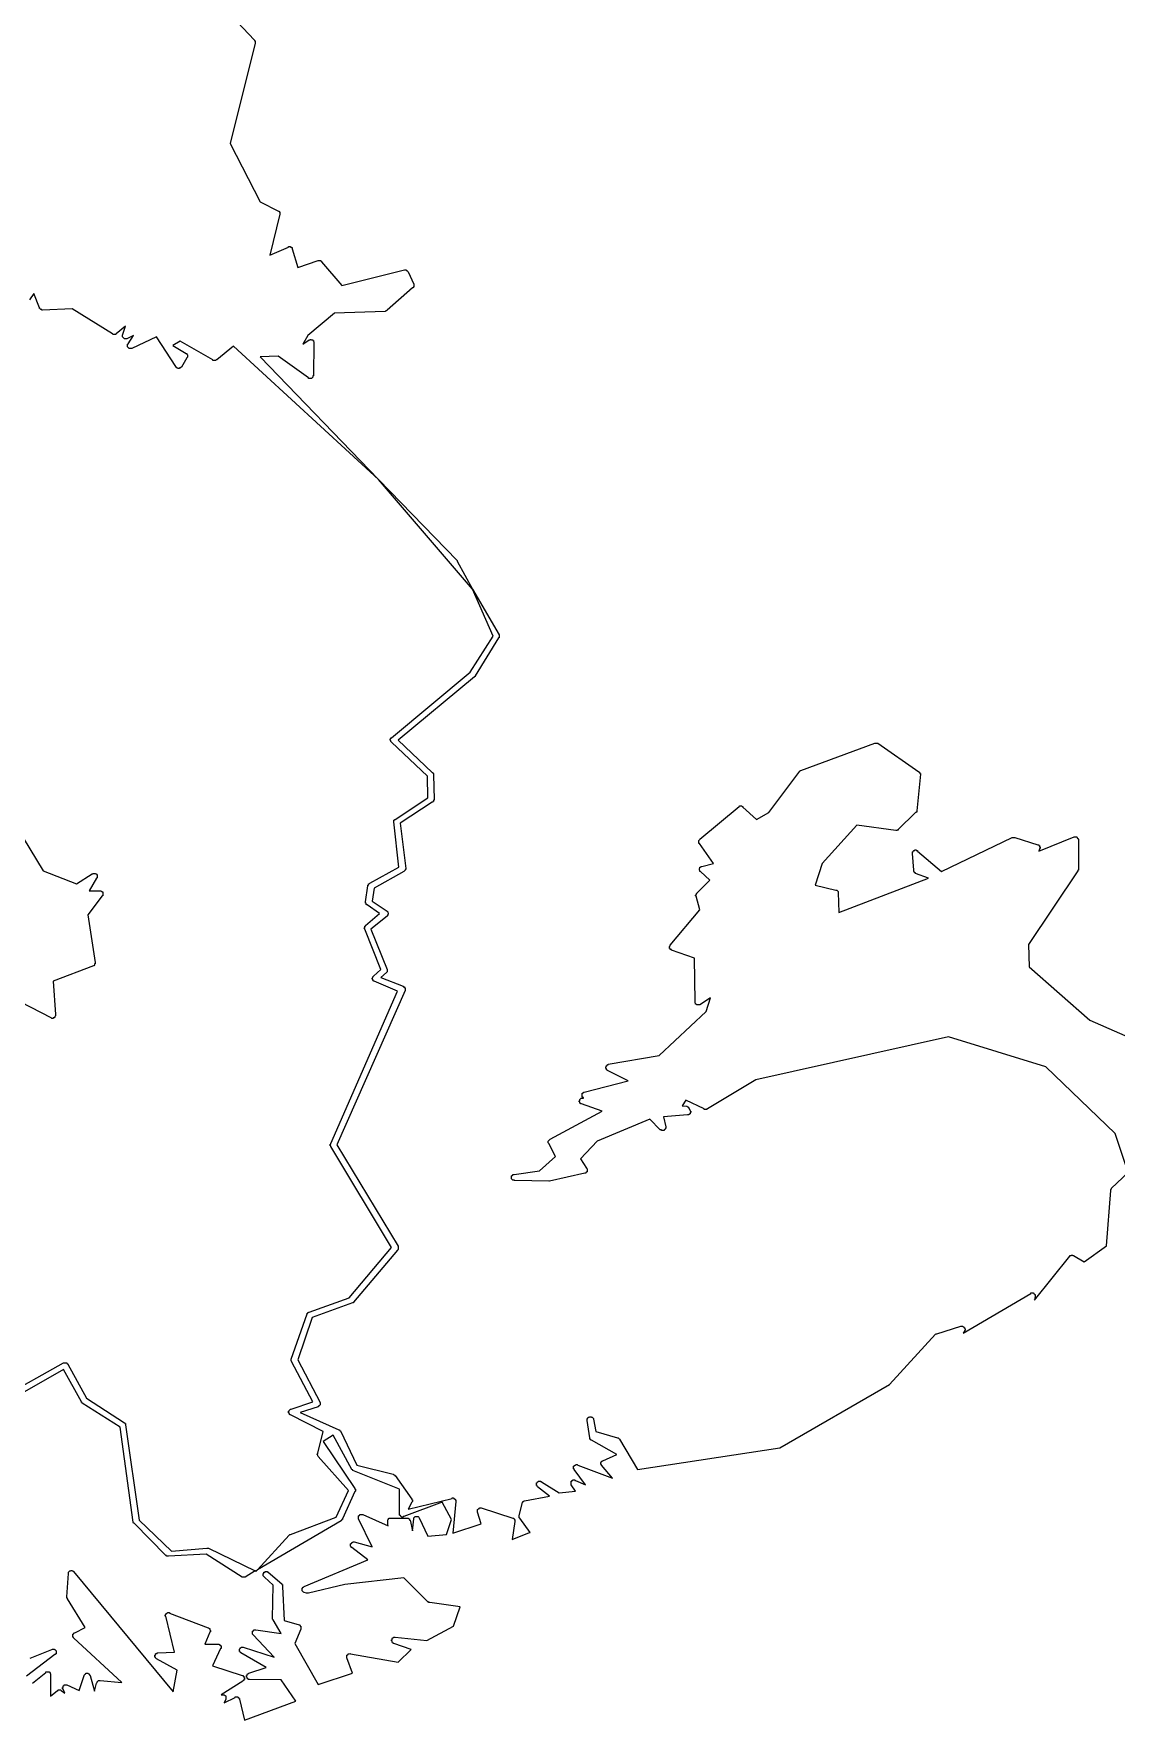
# Model space of a CAD drawing. Header units: metres. Extents: x 12 to 388, y 12 to 220.
# Drawn here: x 225.51 to 242.98, y 34.91 to 62.13 of the extents above; entities that cross this region are included whole.
import ezdxf

# ---------------------------------------------------------------- set-up
doc = ezdxf.new("R2010")
doc.units = ezdxf.units.M

msp = doc.modelspace()

# ---------------------------------------------------------------- linework, layer by layer
for points in [[(228.61, 62.52), (229.07, 62.03), (229.07, 62.02), (229.08, 62.02), (229.08, 62.01), (229.08, 62), (229.08, 61.99), (229.08, 61.98), (228.68, 60.36), (229.16, 59.42), (229.46, 59.27), (229.47, 59.27), (229.47, 59.26), (229.48, 59.26), (229.48, 59.25), (229.48, 59.24), (229.48, 59.23), (229.48, 59.22), (229.32, 58.56), (229.62, 58.69), (229.62, 58.7), (229.63, 58.7), (229.64, 58.7), (229.65, 58.7), (229.65, 58.69), (229.66, 58.69), (229.67, 58.69), (229.67, 58.68), (229.68, 58.68), (229.68, 58.67), (229.68, 58.66), (229.77, 58.36), (230.1, 58.47), (230.11, 58.47), (230.12, 58.47), (230.13, 58.47), (230.14, 58.47), (230.14, 58.46), (230.15, 58.46), (230.15, 58.45), (230.48, 58.07), (231.49, 58.32), (231.5, 58.32), (231.51, 58.32), (231.52, 58.32), (231.52, 58.31), (231.53, 58.31), (231.54, 58.3), (231.55, 58.29), (231.64, 58.09), (231.64, 58.08), (231.64, 58.07), (231.64, 58.06), (231.64, 58.05), (231.64, 58.04), (231.63, 58.04), (231.63, 58.03), (231.62, 58.03), (231.21, 57.67), (231.2, 57.66), (231.19, 57.66), (231.18, 57.65), (230.36, 57.62), (229.93, 57.26), (229.85, 57.12), (229.95, 57.19), (229.96, 57.19), (229.97, 57.19), (229.97, 57.2), (229.98, 57.2), (229.99, 57.19), (230, 57.19), (230.01, 57.19), (230.01, 57.18), (230.02, 57.18), (230.02, 57.17), (230.03, 57.16), (230.03, 57.15), (230.03, 57.14), (230.02, 56.62), (230.02, 56.61), (230.01, 56.61), (230.01, 56.6), (230.01, 56.59), (230, 56.58), (229.99, 56.57), (229.98, 56.57), (229.97, 56.57), (229.96, 56.57), (229.95, 56.57), (229.94, 56.57), (229.94, 56.58), (229.45, 56.93), (229.16, 56.92), (231.07, 54.94), (232.34, 53.63), (232.34, 53.62), (232.59, 53.17), (233.02, 52.43), (233.02, 52.42), (233.02, 52.41), (233.02, 52.4), (233.02, 52.39), (233.02, 52.38), (233.01, 52.38), (232.63, 51.77), (232.63, 51.76), (232.62, 51.75), (231.39, 50.73), (231.94, 50.21), (231.95, 50.21), (231.95, 50.2), (231.96, 50.19), (231.96, 50.18), (231.96, 50.17), (231.97, 49.77), (231.97, 49.76), (231.96, 49.76), (231.96, 49.75), (231.96, 49.74), (231.95, 49.74), (231.95, 49.73), (231.94, 49.73), (231.42, 49.39), (231.51, 48.66), (231.51, 48.65), (231.51, 48.64), (231.5, 48.64), (231.5, 48.63), (231.49, 48.62), (231.48, 48.61), (231, 48.34), (230.97, 48.13), (231.21, 47.97), (231.22, 47.96), (231.22, 47.95), (231.23, 47.94), (231.23, 47.93), (231.23, 47.92), (231.22, 47.92), (231.22, 47.91), (231.22, 47.9), (231.21, 47.9), (231.21, 47.89), (230.95, 47.68), (231.21, 47.03), (231.21, 47.02), (231.21, 47.01), (231.21, 47), (231.21, 46.99), (231.2, 46.98), (231.11, 46.9), (231.47, 46.76), (231.47, 46.75), (231.48, 46.75), (231.49, 46.75), (231.49, 46.74), (231.49, 46.73), (231.5, 46.73), (231.5, 46.72), (231.5, 46.71), (231.5, 46.7), (231.5, 46.69), (230.4, 44.2), (231.39, 42.56), (231.39, 42.55), (231.39, 42.54), (231.39, 42.53), (231.39, 42.52), (231.39, 42.51), (231.38, 42.5), (230.67, 41.66), (230.67, 41.65), (230.66, 41.65), (230.65, 41.65), (230, 41.41), (229.77, 40.73), (230.13, 40.04), (230.13, 40.03), (230.13, 40.02), (230.13, 40.01), (230.13, 40), (230.12, 39.99), (230.11, 39.98), (230.1, 39.98), (230.1, 39.97), (229.81, 39.88), (230.43, 39.6), (230.44, 39.6), (230.44, 39.59), (230.45, 39.59), (230.45, 39.58), (230.46, 39.58), (230.72, 39.03), (231.31, 38.88), (231.32, 38.87), (231.33, 38.87), (231.33, 38.86), (231.34, 38.86), (231.61, 38.48), (231.61, 38.47), (231.62, 38.47), (231.62, 38.46), (231.62, 38.45), (231.62, 38.44), (231.61, 38.43), (231.55, 38.32), (232.26, 38.49), (232.26, 38.5), (232.27, 38.5), (232.28, 38.5), (232.28, 38.49), (232.29, 38.49), (232.3, 38.49), (232.3, 38.48), (232.31, 38.48), (232.31, 38.47), (232.32, 38.47), (232.32, 38.46), (232.32, 38.45), (232.32, 38.44), (232.27, 37.93), (232.73, 38.08), (232.67, 38.27), (232.67, 38.28), (232.67, 38.29), (232.67, 38.3), (232.67, 38.31), (232.68, 38.32), (232.69, 38.33), (232.7, 38.33), (232.7, 38.34), (232.71, 38.34), (232.72, 38.34), (232.73, 38.34), (233.24, 38.17), (233.25, 38.17), (233.26, 38.16), (233.26, 38.15), (233.27, 38.15), (233.27, 38.14), (233.27, 38.13), (233.27, 38.12), (233.23, 37.83), (233.51, 37.94), (233.52, 37.94), (233.35, 38.17), (233.34, 38.18), (233.34, 38.19), (233.34, 38.2), (233.34, 38.21), (233.39, 38.41), (233.39, 38.42), (233.4, 38.43), (233.4, 38.44), (233.41, 38.44), (233.42, 38.45), (233.43, 38.45), (233.83, 38.53), (233.64, 38.68), (233.63, 38.69), (233.63, 38.7), (233.62, 38.7), (233.62, 38.71), (233.62, 38.72), (233.62, 38.73), (233.62, 38.74), (233.63, 38.74), (233.63, 38.75), (233.64, 38.76), (233.65, 38.76), (233.65, 38.77), (233.66, 38.77), (233.67, 38.77), (233.68, 38.77), (233.69, 38.77), (233.69, 38.76), (233.7, 38.76), (233.99, 38.58), (234.25, 38.61), (234.18, 38.71), (234.18, 38.72), (234.18, 38.73), (234.18, 38.74), (234.18, 38.75), (234.18, 38.76), (234.18, 38.77), (234.19, 38.77), (234.19, 38.78), (234.2, 38.78), (234.21, 38.78), (234.21, 38.79), (234.22, 38.79), (234.23, 38.79), (234.24, 38.79), (234.24, 38.78), (234.25, 38.78), (234.41, 38.71), (234.23, 38.96), (234.23, 38.97), (234.22, 38.97), (234.22, 38.98), (234.22, 38.99), (234.22, 39), (234.22, 39.01), (234.23, 39.01), (234.23, 39.02), (234.24, 39.02), (234.24, 39.03), (234.25, 39.03), (234.26, 39.04), (234.27, 39.04), (234.28, 39.04), (234.29, 39.03), (234.85, 38.82), (234.67, 39.03), (234.67, 39.04), (234.66, 39.04), (234.66, 39.05), (234.66, 39.06), (234.66, 39.07), (234.67, 39.08), (234.67, 39.09), (234.68, 39.09), (234.68, 39.1), (234.69, 39.1), (234.92, 39.2), (234.51, 39.43), (234.5, 39.43), (234.5, 39.44), (234.49, 39.44), (234.49, 39.45), (234.48, 39.45), (234.48, 39.46), (234.48, 39.47), (234.44, 39.75), (234.44, 39.76), (234.44, 39.77), (234.44, 39.78), (234.45, 39.78), (234.45, 39.79), (234.46, 39.8), (234.47, 39.8), (234.48, 39.81), (234.49, 39.81), (234.5, 39.81), (234.51, 39.81), (234.51, 39.8), (234.52, 39.8), (234.53, 39.79), (234.54, 39.78), (234.54, 39.77), (234.58, 39.57), (234.93, 39.47), (234.94, 39.47), (234.95, 39.46), (234.96, 39.45), (235.25, 38.96), (237.55, 39.31), (239.32, 40.33), (240.06, 41.14), (240.07, 41.15), (240.08, 41.15), (240.47, 41.27), (240.48, 41.27), (240.49, 41.27), (240.5, 41.27), (240.51, 41.26), (240.52, 41.26), (240.52, 41.25), (240.53, 41.25), (240.53, 41.24), (240.54, 41.23), (240.54, 41.22), (240.54, 41.21), (240.54, 41.2), (240.53, 41.2), (240.53, 41.19), (240.51, 41.16), (241.6, 41.8), (241.6, 41.81), (241.61, 41.81), (241.62, 41.81), (241.63, 41.81), (241.64, 41.81), (241.64, 41.8), (241.65, 41.8), (241.66, 41.79), (241.66, 41.78), (241.67, 41.78), (241.67, 41.77), (241.67, 41.76), (241.67, 41.75), (241.66, 41.69), (242.23, 42.4), (242.23, 42.41), (242.24, 42.41), (242.25, 42.41), (242.25, 42.42), (242.26, 42.42), (242.27, 42.42), (242.28, 42.42), (242.28, 42.41), (242.29, 42.41), (242.46, 42.31), (242.82, 42.57), (242.89, 43.46), (242.89, 43.47), (242.89, 43.48), (242.9, 43.49), (242.9, 43.5), (243.17, 43.75), (242.96, 44.38), (241.84, 45.46), (240.27, 45.94), (237.16, 45.25), (236.38, 44.78), (236.37, 44.78), (236.37, 44.77), (236.36, 44.77), (236.35, 44.77), (236.34, 44.77), (236.33, 44.77), (236.33, 44.78), (236.03, 44.92), (235.97, 44.83), (236.04, 44.82), (236.05, 44.82), (236.06, 44.81), (236.07, 44.81), (236.07, 44.8), (236.08, 44.8), (236.08, 44.79), (236.1, 44.75), (236.1, 44.74), (236.11, 44.74), (236.11, 44.73), (236.11, 44.72), (236.1, 44.72), (236.1, 44.71), (236.1, 44.7), (236.09, 44.7), (236.09, 44.69), (236.08, 44.69), (236.08, 44.68), (236.07, 44.68), (236.06, 44.68), (235.67, 44.65), (235.71, 44.49), (235.71, 44.48), (235.71, 44.47), (235.71, 44.46), (235.7, 44.46), (235.7, 44.45), (235.69, 44.44), (235.68, 44.44), (235.68, 44.43), (235.67, 44.43), (235.66, 44.43), (235.65, 44.43), (235.64, 44.43), (235.64, 44.44), (235.63, 44.44), (235.62, 44.44), (235.45, 44.61), (234.6, 44.26), (234.33, 43.97), (234.43, 43.82), (234.44, 43.81), (234.44, 43.8), (234.44, 43.79), (234.44, 43.78), (234.44, 43.77), (234.44, 43.76), (234.43, 43.76), (234.43, 43.75), (234.42, 43.75), (234.42, 43.74), (234.41, 43.74), (234.4, 43.74), (233.83, 43.61), (233.82, 43.61), (233.27, 43.62), (233.26, 43.62), (233.26, 43.63), (233.25, 43.63), (233.24, 43.63), (233.23, 43.64), (233.22, 43.65), (233.22, 43.66), (233.22, 43.67), (233.22, 43.68), (233.22, 43.69), (233.22, 43.7), (233.23, 43.7), (233.23, 43.71), (233.24, 43.71), (233.24, 43.72), (233.25, 43.72), (233.26, 43.72), (233.67, 43.78), (233.93, 44.01), (233.82, 44.22), (233.81, 44.23), (233.81, 44.24), (233.81, 44.25), (233.81, 44.26), (233.82, 44.27), (233.83, 44.28), (233.84, 44.29), (234.68, 44.74), (234.35, 44.86), (234.34, 44.86), (234.33, 44.86), (234.33, 44.87), (234.32, 44.87), (234.32, 44.88), (234.32, 44.89), (234.31, 44.89), (234.31, 44.9), (234.31, 44.91), (234.32, 44.91), (234.32, 44.92), (234.32, 44.93), (234.33, 44.94), (234.34, 44.95), (234.35, 44.95), (234.36, 44.95), (234.37, 44.95), (234.38, 44.95), (234.38, 44.96), (234.37, 44.96), (234.37, 44.97), (234.36, 44.97), (234.36, 44.98), (234.36, 44.99), (234.36, 45), (234.36, 45.01), (234.36, 45.02), (234.36, 45.03), (234.37, 45.03), (234.37, 45.04), (234.38, 45.04), (234.38, 45.05), (234.39, 45.05), (235.1, 45.23), (234.77, 45.4), (234.76, 45.4), (234.76, 45.41), (234.75, 45.41), (234.75, 45.42), (234.75, 45.43), (234.74, 45.43), (234.74, 45.44), (234.74, 45.45), (234.74, 45.46), (234.75, 45.47), (234.75, 45.48), (234.76, 45.48), (234.76, 45.49), (234.77, 45.49), (234.78, 45.49), (234.78, 45.5), (235.6, 45.64), (236.36, 46.35), (236.43, 46.57), (236.26, 46.46), (236.25, 46.46), (236.24, 46.46), (236.23, 46.46), (236.22, 46.46), (236.21, 46.46), (236.2, 46.47), (236.19, 46.47), (236.19, 46.48), (236.18, 46.49), (236.18, 46.5), (236.18, 46.51), (236.17, 47.21), (235.8, 47.34), (235.8, 47.35), (235.79, 47.35), (235.78, 47.35), (235.78, 47.36), (235.78, 47.37), (235.77, 47.37), (235.77, 47.38), (235.77, 47.39), (235.77, 47.4), (235.78, 47.41), (235.78, 47.42), (236.26, 47.99), (236.2, 48.21), (236.19, 48.22), (236.19, 48.23), (236.2, 48.23), (236.2, 48.24), (236.2, 48.25), (236.21, 48.25), (236.21, 48.26), (236.42, 48.47), (236.27, 48.61), (236.26, 48.61), (236.26, 48.62), (236.25, 48.63), (236.25, 48.64), (236.25, 48.65), (236.25, 48.66), (236.26, 48.67), (236.26, 48.68), (236.27, 48.68), (236.28, 48.69), (236.29, 48.69), (236.48, 48.74), (236.25, 49.06), (236.24, 49.06), (236.24, 49.07), (236.24, 49.08), (236.24, 49.09), (236.24, 49.1), (236.24, 49.11), (236.25, 49.12), (236.26, 49.13), (236.89, 49.66), (236.9, 49.66), (236.9, 49.67), (236.91, 49.67), (236.92, 49.67), (236.93, 49.67), (236.94, 49.66), (236.95, 49.66), (236.95, 49.65), (237.17, 49.45), (237.37, 49.56), (237.87, 50.23), (237.88, 50.24), (237.89, 50.24), (239.08, 50.68), (239.09, 50.68), (239.1, 50.68), (239.11, 50.68), (239.12, 50.68), (239.13, 50.68), (239.79, 50.22), (239.8, 50.22), (239.8, 50.21), (239.81, 50.21), (239.81, 50.2), (239.81, 50.19), (239.82, 50.19), (239.82, 50.18), (239.76, 49.59), (239.76, 49.58), (239.76, 49.57), (239.75, 49.57), (239.75, 49.56), (239.74, 49.56), (239.46, 49.29), (239.46, 49.28), (239.45, 49.28), (239.44, 49.28), (239.44, 49.27), (239.43, 49.27), (239.42, 49.27), (238.79, 49.36), (238.23, 48.74), (238.12, 48.39), (238.45, 48.31), (238.46, 48.31), (238.47, 48.31), (238.48, 48.3), (238.49, 48.29), (238.49, 48.28), (238.49, 48.27), (238.5, 47.95), (239.95, 48.5), (239.74, 48.58), (239.74, 48.59), (239.73, 48.59), (239.72, 48.59), (239.72, 48.6), (239.71, 48.61), (239.71, 48.62), (239.71, 48.63), (239.69, 48.9), (239.69, 48.91), (239.69, 48.92), (239.69, 48.93), (239.7, 48.93), (239.7, 48.94), (239.71, 48.95), (239.72, 48.95), (239.73, 48.95), (239.73, 48.96), (239.74, 48.96), (239.75, 48.96), (239.75, 48.95), (239.76, 48.95), (239.77, 48.95), (239.77, 48.94), (240.16, 48.61), (241.3, 49.16), (241.31, 49.16), (241.32, 49.16), (241.33, 49.16), (241.34, 49.16), (241.71, 49.04), (241.72, 49.04), (241.73, 49.04), (241.73, 49.03), (241.74, 49.03), (241.74, 49.02), (241.74, 49.01), (241.75, 49.01), (241.75, 49), (241.75, 48.99), (241.75, 48.98), (241.74, 48.98), (241.74, 48.97), (241.73, 48.94), (242.3, 49.17), (242.31, 49.17), (242.32, 49.17), (242.33, 49.17), (242.34, 49.17), (242.34, 49.16), (242.35, 49.16), (242.35, 49.15), (242.36, 49.15), (242.36, 49.14), (242.37, 49.13), (242.37, 49.12), (242.37, 48.64), (242.37, 48.63), (242.36, 48.63), (242.36, 48.62), (241.56, 47.43), (241.57, 47.07), (242.55, 46.21), (243.51, 45.79)], [(224.99, 40.12), (225.99, 40.68), (226, 40.68), (226.01, 40.68), (226.02, 40.68), (226.03, 40.68), (226.04, 40.68), (226.04, 40.67), (226.05, 40.67), (226.05, 40.66), (226.06, 40.66), (226.36, 40.11), (226.97, 39.71), (226.98, 39.71), (226.98, 39.7), (226.99, 39.7), (226.99, 39.69), (226.99, 39.68), (227.21, 38.14), (227.73, 37.64), (228.3, 37.69), (228.31, 37.69), (228.32, 37.69), (228.33, 37.69), (229.08, 37.32), (229.12, 37.34), (229.63, 37.9), (229.64, 37.91), (229.65, 37.91), (230.39, 38.19), (230.59, 38.62), (230.1, 39.17), (230.09, 39.18), (230.09, 39.19), (230.08, 39.2), (230.08, 39.21), (230.08, 39.21), (230.09, 39.21), (230.09, 39.22), (230.18, 39.57), (229.65, 39.84), (229.64, 39.84), (229.64, 39.85), (229.63, 39.85), (229.63, 39.86), (229.63, 39.87), (229.62, 39.87), (229.62, 39.88), (229.62, 39.89), (229.62, 39.9), (229.63, 39.9), (229.63, 39.91), (229.64, 39.92), (229.65, 39.93), (229.66, 39.93), (230.01, 40.05), (229.67, 40.7), (229.67, 40.71), (229.66, 40.71), (229.66, 40.72), (229.66, 40.73), (229.66, 40.74), (229.92, 41.47), (229.92, 41.48), (229.93, 41.48), (229.93, 41.49), (229.94, 41.49), (229.94, 41.5), (229.95, 41.5), (230.6, 41.73), (231.28, 42.54), (230.3, 44.17), (230.3, 44.18), (230.29, 44.18), (230.29, 44.19), (230.29, 44.2), (230.29, 44.21), (230.3, 44.21), (230.3, 44.22), (231.38, 46.68), (231, 46.84), (230.99, 46.84), (230.99, 46.85), (230.98, 46.85), (230.98, 46.86), (230.98, 46.87), (230.97, 46.87), (230.97, 46.88), (230.97, 46.89), (230.98, 46.9), (230.98, 46.91), (230.99, 46.92), (231.11, 47.03), (230.85, 47.68), (230.85, 47.69), (230.84, 47.69), (230.84, 47.7), (230.85, 47.7), (230.85, 47.71), (230.85, 47.72), (230.85, 47.73), (230.86, 47.73), (230.86, 47.74), (231.09, 47.93), (230.89, 48.07), (230.88, 48.07), (230.88, 48.08), (230.87, 48.08), (230.87, 48.09), (230.87, 48.1), (230.86, 48.1), (230.86, 48.11), (230.86, 48.12), (230.9, 48.38), (230.9, 48.39), (230.91, 48.39), (230.91, 48.4), (230.91, 48.41), (230.92, 48.41), (230.93, 48.42), (231.4, 48.68), (231.32, 49.41), (231.32, 49.42), (231.32, 49.43), (231.32, 49.44), (231.33, 49.44), (231.33, 49.45), (231.34, 49.45), (231.87, 49.8), (231.86, 50.15), (231.28, 50.7), (231.27, 50.71), (231.27, 50.72), (231.26, 50.73), (231.26, 50.74), (231.26, 50.75), (231.27, 50.75), (231.27, 50.76), (231.27, 50.77), (231.28, 50.77), (232.55, 51.83), (232.92, 52.41), (232.59, 53.17), (231.07, 54.94), (228.73, 57.09), (228.46, 56.87), (228.45, 56.87), (228.44, 56.86), (228.43, 56.86), (228.42, 56.86), (228.41, 56.86), (228.4, 56.86), (228.4, 56.87), (227.87, 57.17), (227.75, 57.1), (227.97, 56.97), (227.98, 56.97), (227.98, 56.96), (227.99, 56.95), (227.99, 56.94), (227.99, 56.93), (227.99, 56.92), (227.99, 56.91), (227.98, 56.9), (227.89, 56.75), (227.88, 56.75), (227.88, 56.74), (227.87, 56.74), (227.86, 56.74), (227.86, 56.73), (227.85, 56.73), (227.84, 56.73), (227.83, 56.73), (227.82, 56.74), (227.81, 56.74), (227.81, 56.75), (227.8, 56.75), (227.8, 56.76), (227.49, 57.24), (227.09, 57.05), (227.08, 57.05), (227.07, 57.05), (227.06, 57.05), (227.05, 57.05), (227.04, 57.06), (227.03, 57.07), (227.02, 57.08), (227.02, 57.09), (227.02, 57.1), (227.02, 57.11), (227.02, 57.12), (227.03, 57.12), (227.03, 57.13), (227.12, 57.26), (227.01, 57.21), (227, 57.21), (226.99, 57.21), (226.98, 57.21), (226.97, 57.21), (226.96, 57.22), (226.95, 57.23), (226.94, 57.24), (226.94, 57.25), (226.94, 57.26), (226.94, 57.27), (226.99, 57.41), (226.84, 57.29), (226.83, 57.29), (226.83, 57.28), (226.82, 57.28), (226.81, 57.28), (226.8, 57.28), (226.79, 57.28), (226.78, 57.29), (226.13, 57.69), (225.65, 57.67), (225.64, 57.67), (225.64, 57.68), (225.63, 57.68), (225.62, 57.68), (225.61, 57.69), (225.61, 57.7), (225.6, 57.7), (225.6, 57.71), (225.51, 57.94), (225.44, 57.84)], [(224.7, 50.19), (225.66, 48.62), (226.2, 48.41), (226.45, 48.57), (226.46, 48.57), (226.46, 48.58), (226.47, 48.58), (226.48, 48.58), (226.49, 48.58), (226.5, 48.58), (226.51, 48.57), (226.52, 48.57), (226.52, 48.56), (226.53, 48.56), (226.53, 48.55), (226.53, 48.54), (226.53, 48.53), (226.53, 48.52), (226.53, 48.51), (226.52, 48.5), (226.4, 48.3), (226.57, 48.3), (226.58, 48.3), (226.59, 48.3), (226.6, 48.29), (226.61, 48.29), (226.61, 48.28), (226.62, 48.28), (226.62, 48.27), (226.62, 48.26), (226.62, 48.25), (226.62, 48.24), (226.62, 48.23), (226.62, 48.22), (226.61, 48.22), (226.38, 47.91), (226.5, 47.14), (226.5, 47.13), (226.5, 47.12), (226.49, 47.12), (226.49, 47.11), (226.49, 47.1), (226.48, 47.1), (226.48, 47.09), (226.47, 47.09), (225.82, 46.84), (225.86, 46.3), (225.86, 46.29), (225.86, 46.28), (225.85, 46.27), (225.85, 46.26), (225.84, 46.26), (225.84, 46.25), (225.83, 46.25), (225.82, 46.25), (225.82, 46.24), (225.81, 46.24), (225.8, 46.24), (225.79, 46.25), (225.3, 46.5)], [(225.49, 35.51), (225.7, 35.68), (225.7, 35.69), (225.71, 35.69), (225.72, 35.69), (225.73, 35.69), (225.74, 35.69), (225.75, 35.69), (225.76, 35.69), (225.76, 35.68), (225.77, 35.68), (225.77, 35.67), (225.78, 35.66), (225.78, 35.65), (225.78, 35.64), (225.78, 35.3), (225.89, 35.39), (225.9, 35.39), (225.9, 35.4), (225.91, 35.4), (225.92, 35.4), (225.93, 35.4), (225.94, 35.4), (225.95, 35.39), (226.01, 35.35), (225.98, 35.41), (225.97, 35.42), (225.97, 35.43), (225.97, 35.44), (225.98, 35.44), (225.98, 35.45), (225.98, 35.46), (225.99, 35.46), (225.99, 35.47), (226, 35.47), (226, 35.48), (226.01, 35.48), (226.02, 35.48), (226.03, 35.48), (226.04, 35.48), (226.24, 35.39), (226.32, 35.63), (226.32, 35.64), (226.33, 35.65), (226.34, 35.66), (226.35, 35.66), (226.35, 35.67), (226.36, 35.67), (226.37, 35.67), (226.38, 35.67), (226.39, 35.66), (226.4, 35.66), (226.4, 35.65), (226.41, 35.65), (226.41, 35.64), (226.42, 35.63), (226.49, 35.38), (226.52, 35.51), (226.53, 35.52), (226.53, 35.53), (226.54, 35.54), (226.55, 35.55), (226.56, 35.55), (226.57, 35.55), (226.58, 35.55), (226.93, 35.52), (226.15, 36.24), (226.15, 36.25), (226.14, 36.25), (226.14, 36.26), (226.14, 36.27), (226.14, 36.28), (226.14, 36.29), (226.14, 36.3), (226.15, 36.3), (226.15, 36.31), (226.16, 36.32), (226.17, 36.32), (226.34, 36.41), (226.05, 36.87), (226.05, 36.88), (226.04, 36.88), (226.04, 36.89), (226.04, 36.9), (226.07, 37.28), (226.07, 37.29), (226.07, 37.3), (226.08, 37.31), (226.09, 37.32), (226.1, 37.32), (226.11, 37.33), (226.12, 37.33), (226.13, 37.32), (226.14, 37.32), (226.15, 37.31), (227.76, 35.37), (227.82, 35.72), (227.49, 35.9), (227.48, 35.91), (227.47, 35.92), (227.47, 35.93), (227.46, 35.93), (227.46, 35.94), (227.46, 35.95), (227.46, 35.96), (227.47, 35.96), (227.47, 35.97), (227.47, 35.98), (227.48, 35.98), (227.48, 35.99), (227.49, 35.99), (227.5, 35.99), (227.5, 36), (227.51, 36), (227.78, 36.01), (227.64, 36.59), (227.63, 36.59), (227.63, 36.6), (227.63, 36.61), (227.64, 36.61), (227.64, 36.62), (227.64, 36.63), (227.65, 36.63), (227.65, 36.64), (227.66, 36.64), (227.67, 36.65), (227.68, 36.65), (227.69, 36.65), (227.7, 36.65), (227.7, 36.64), (228.32, 36.4), (228.33, 36.4), (228.34, 36.39), (228.35, 36.39), (228.35, 36.38), (228.35, 36.37), (228.36, 36.36), (228.36, 36.35), (228.36, 36.34), (228.35, 36.34), (228.35, 36.33), (228.27, 36.14), (228.48, 36.14), (228.49, 36.14), (228.5, 36.14), (228.5, 36.13), (228.51, 36.13), (228.52, 36.12), (228.52, 36.11), (228.53, 36.11), (228.53, 36.1), (228.53, 36.09), (228.53, 36.08), (228.53, 36.07), (228.52, 36.07), (228.39, 35.79), (228.87, 35.63), (228.88, 35.63), (228.89, 35.63), (228.89, 35.62), (228.9, 35.62), (228.9, 35.61), (228.9, 35.6), (228.91, 35.6), (228.91, 35.59), (228.91, 35.58), (228.91, 35.57), (228.9, 35.57), (228.9, 35.56), (228.9, 35.55), (228.89, 35.55), (228.88, 35.54), (228.53, 35.32), (228.56, 35.32), (228.57, 35.32), (228.58, 35.32), (228.59, 35.31), (228.6, 35.31), (228.6, 35.3), (228.61, 35.3), (228.61, 35.29), (228.61, 35.28), (228.61, 35.27), (228.61, 35.26), (228.61, 35.25), (228.58, 35.19), (228.76, 35.28), (228.76, 35.29), (228.77, 35.29), (228.78, 35.29), (228.79, 35.29), (228.8, 35.29), (228.8, 35.28), (228.81, 35.28), (228.82, 35.27), (228.82, 35.26), (228.83, 35.26), (228.83, 35.25), (228.91, 34.91), (229.74, 35.22), (229.5, 35.56), (228.99, 35.57), (228.98, 35.57), (228.97, 35.57), (228.97, 35.58), (228.96, 35.58), (228.96, 35.59), (228.95, 35.59), (228.95, 35.6), (228.94, 35.61), (228.94, 35.62), (228.94, 35.63), (228.95, 35.63), (228.95, 35.64), (228.95, 35.65), (228.96, 35.65), (228.96, 35.66), (228.97, 35.66), (228.98, 35.67), (229.26, 35.76), (228.85, 36), (228.84, 36.01), (228.84, 36.02), (228.83, 36.02), (228.83, 36.03), (228.83, 36.04), (228.83, 36.05), (228.83, 36.06), (228.84, 36.07), (228.84, 36.08), (228.85, 36.08), (228.86, 36.09), (228.87, 36.09), (228.88, 36.09), (228.89, 36.09), (229.39, 35.93), (229.05, 36.29), (229.04, 36.3), (229.04, 36.31), (229.04, 36.32), (229.04, 36.33), (229.04, 36.34), (229.04, 36.35), (229.05, 36.35), (229.05, 36.36), (229.06, 36.36), (229.06, 36.37), (229.07, 36.37), (229.08, 36.37), (229.09, 36.37), (229.5, 36.31), (229.37, 36.53), (229.36, 36.54), (229.36, 36.55), (229.37, 37.09), (229.23, 37.22), (229.22, 37.23), (229.21, 37.24), (229.21, 37.25), (229.21, 37.26), (229.21, 37.27), (229.21, 37.28), (229.22, 37.28), (229.22, 37.29), (229.22, 37.3), (229.23, 37.3), (229.24, 37.3), (229.24, 37.31), (229.25, 37.31), (229.26, 37.31), (229.27, 37.31), (229.28, 37.31), (229.28, 37.3), (229.29, 37.3), (229.51, 37.11), (229.51, 37.1), (229.52, 37.1), (229.52, 37.09), (229.52, 37.08), (229.52, 37.07), (229.55, 36.52), (229.79, 36.45), (229.8, 36.45), (229.8, 36.44), (229.81, 36.44), (229.81, 36.43), (229.82, 36.43), (229.82, 36.42), (229.82, 36.41), (229.82, 36.4), (229.82, 36.39), (229.82, 36.38), (229.72, 36.15), (230.1, 35.49), (230.65, 35.67), (230.56, 35.92), (230.56, 35.93), (230.56, 35.94), (230.56, 35.95), (230.56, 35.96), (230.57, 35.96), (230.57, 35.97), (230.58, 35.97), (230.58, 35.98), (230.59, 35.98), (230.6, 35.98), (230.61, 35.99), (230.62, 35.98), (231.39, 35.85), (231.6, 36.05), (231.32, 36.15), (231.31, 36.15), (231.31, 36.16), (231.3, 36.16), (231.29, 36.17), (231.29, 36.18), (231.29, 36.19), (231.28, 36.19), (231.28, 36.2), (231.28, 36.21), (231.29, 36.21), (231.29, 36.22), (231.29, 36.23), (231.3, 36.23), (231.3, 36.24), (231.31, 36.24), (231.32, 36.25), (231.33, 36.25), (231.34, 36.25), (231.85, 36.2), (232.28, 36.43), (232.39, 36.74), (231.9, 36.81), (231.89, 36.81), (231.88, 36.81), (231.88, 36.82), (231.87, 36.82), (231.48, 37.21), (230.53, 37.1), (229.94, 36.96), (229.93, 36.96), (229.92, 36.96), (229.91, 36.96), (229.87, 36.97), (229.86, 36.98), (229.85, 36.99), (229.84, 37), (229.84, 37.01), (229.84, 37.02), (229.84, 37.03), (229.84, 37.04), (229.85, 37.05), (229.85, 37.06), (229.86, 37.06), (229.87, 37.07), (230.9, 37.5), (230.64, 37.7), (230.63, 37.7), (230.63, 37.71), (230.62, 37.72), (230.62, 37.73), (230.62, 37.74), (230.62, 37.75), (230.62, 37.76), (230.63, 37.76), (230.63, 37.77), (230.64, 37.77), (230.64, 37.78), (230.65, 37.78), (230.66, 37.79), (230.67, 37.79), (230.68, 37.79), (230.97, 37.71), (230.75, 38.16), (230.75, 38.17), (230.75, 38.18), (230.75, 38.19), (230.75, 38.2), (230.75, 38.21), (230.76, 38.21), (230.76, 38.22), (230.77, 38.22), (230.77, 38.23), (230.78, 38.23), (230.79, 38.23), (230.8, 38.23), (230.81, 38.23), (230.82, 38.23), (231.23, 38.05), (231.22, 38.06), (231.22, 38.07), (231.22, 38.08), (231.22, 38.09), (231.22, 38.13), (231.22, 38.14), (231.23, 38.15), (231.23, 38.16), (231.24, 38.16), (231.24, 38.17), (231.25, 38.17), (231.26, 38.17), (231.27, 38.17), (231.53, 38.17), (231.54, 38.17), (231.55, 38.17), (231.56, 38.16), (231.57, 38.16), (231.57, 38.15), (231.57, 38.14), (231.58, 38.14), (231.62, 37.97), (231.64, 38.16), (231.64, 38.17), (231.64, 38.18), (231.65, 38.19), (231.66, 38.2), (231.67, 38.2), (231.68, 38.2), (231.69, 38.2), (231.7, 38.2), (231.71, 38.2), (231.72, 38.19), (231.73, 38.18), (231.87, 37.88), (232.17, 37.91), (232.25, 38.15), (232.1, 38.43), (231.48, 38.2), (231.47, 38.2), (231.47, 38.19), (231.46, 38.19), (231.45, 38.19), (231.44, 38.2), (231.43, 38.2), (231.43, 38.21), (231.42, 38.21), (231.42, 38.22), (231.41, 38.22), (231.41, 38.23), (231.41, 38.24), (231.41, 38.64), (230.66, 38.94), (230.66, 38.95), (230.65, 38.95), (230.64, 38.96), (230.34, 39.51), (230.18, 39.41), (230.69, 38.65), (230.69, 38.64), (230.7, 38.64), (230.7, 38.63), (230.7, 38.62), (230.7, 38.61), (230.69, 38.6), (230.49, 38.16), (230.49, 38.15), (230.48, 38.15), (230.48, 38.14), (230.47, 38.14), (230.47, 38.13), (229.12, 37.34), (229.09, 37.31), (229.08, 37.32), (228.92, 37.22), (228.91, 37.22), (228.9, 37.22), (228.89, 37.22), (228.88, 37.22), (228.87, 37.22), (228.29, 37.59), (227.68, 37.56), (227.67, 37.56), (227.66, 37.56), (227.65, 37.56), (227.65, 37.57), (227.64, 37.57), (227.13, 38.09), (227.12, 38.09), (227.12, 38.1), (227.11, 38.1), (227.11, 38.11), (226.9, 39.64), (226.29, 40.03), (226.29, 40.04), (226.28, 40.04), (226.28, 40.05), (225.99, 40.57), (225.02, 40.02)], [(225.45, 35.91), (225.8, 36.05), (225.81, 36.06), (225.82, 36.06), (225.83, 36.06), (225.84, 36.06), (225.84, 36.05), (225.85, 36.05), (225.86, 36.04), (225.87, 36.03), (225.87, 36.02), (225.87, 36.01), (225.87, 36), (225.87, 35.99), (225.87, 35.98), (225.86, 35.98), (225.86, 35.97), (225.85, 35.97), (225.39, 35.62)]]:
    msp.add_lwpolyline(points)

doc.saveas('drawing.dxf')
